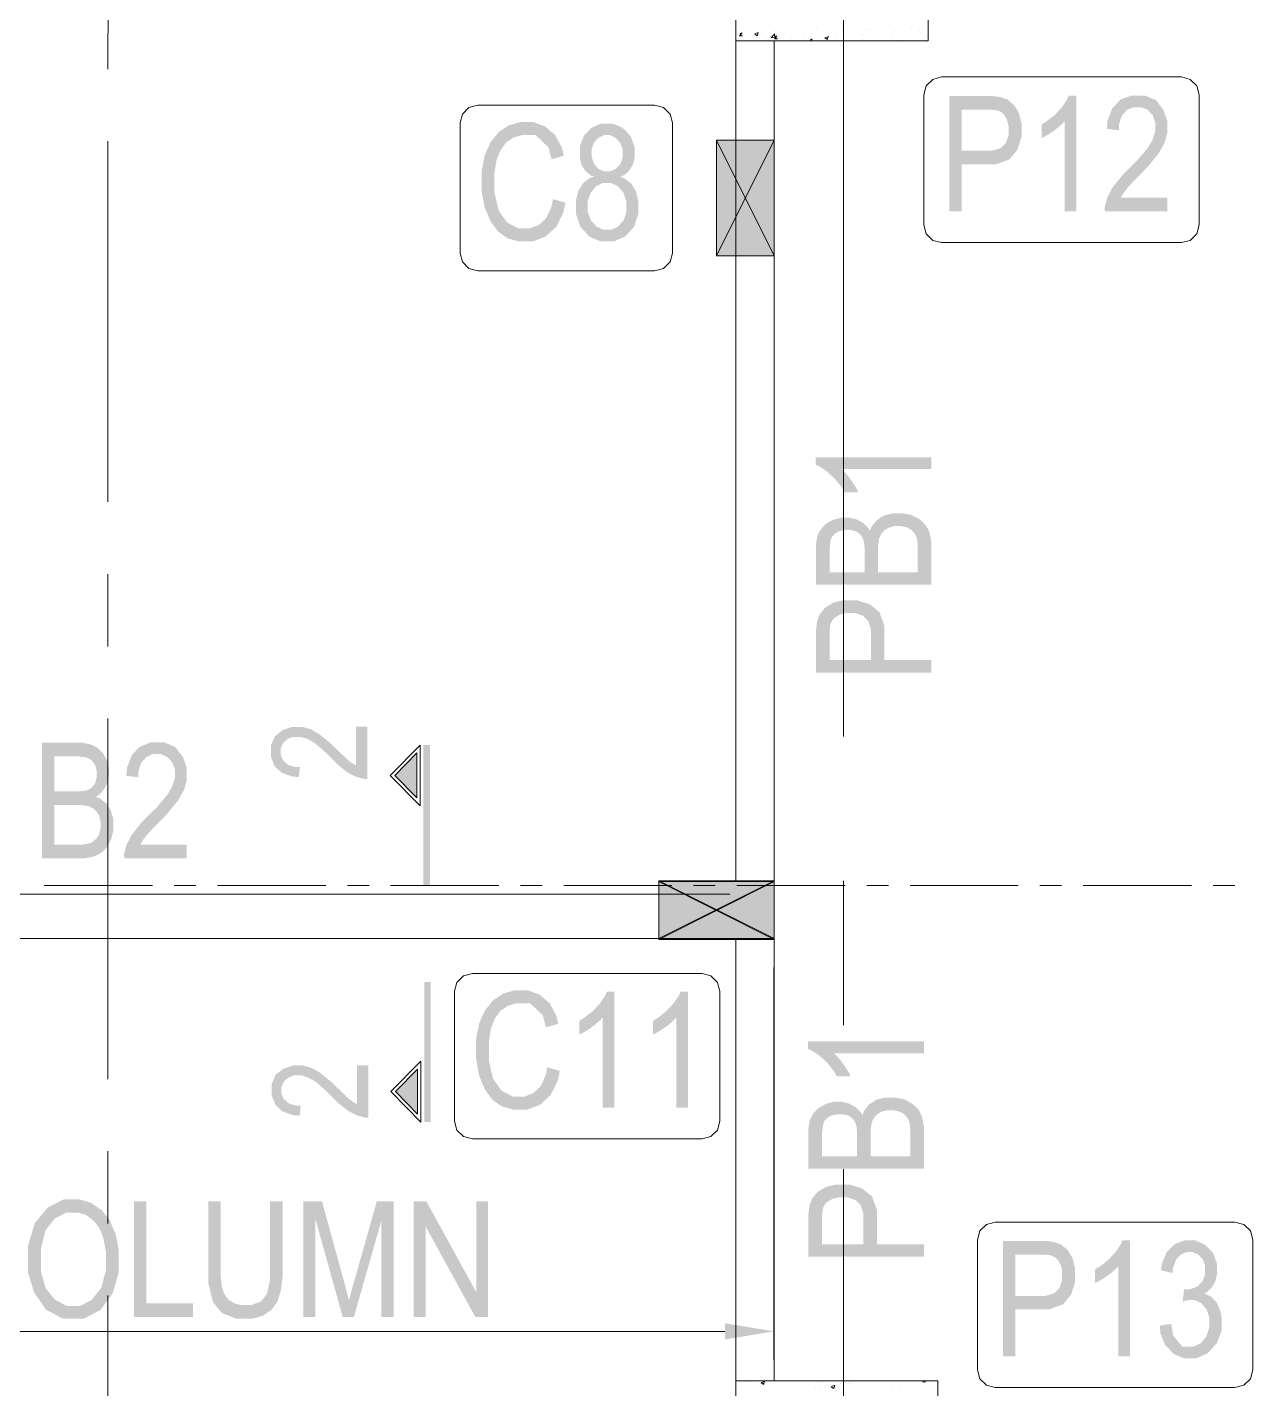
# Model space of a CAD drawing. Header units: millimetres. Extents: x 51.5 to 74.8, y 0.8 to 17.2.
# Drawn here: x 54.364 to 55.197, y 7.222 to 8.148 of the extents above; entities that cross this region are included whole.
import ezdxf

# ---------------------------------------------------------------- set-up
doc = ezdxf.new("R2010")
doc.units = ezdxf.units.MM
doc.layers.add('PDF_Geomertry', color=7, linetype='Continuous')
doc.layers.add('PDF_Solid Fills', color=7, linetype='Continuous')

msp = doc.modelspace()

# ---------------------------------------------------------------- hatches: boundary and pattern name
at = {"layer": 'PDF_Solid Fills', "transparency": 33554559}
for points in [[(55.07704, 8.023), (55.06913, 8.023), (55.06913, 8.08439), (55.06774, 8.08272), (55.06413, 8.07953), (55.0619, 8.07786), (55.05954, 8.0762), (55.05524, 8.0737), (55.05343, 8.07286), (55.05343, 8.08217), (55.05663, 8.08411), (55.06246, 8.08856), (55.06496, 8.09134), (55.06746, 8.09397), (55.07093, 8.09925), (55.0719, 8.10175), (55.07704, 8.10175)], [(55.13899, 8.03231), (55.13899, 8.023), (55.09649, 8.023), (55.09635, 8.02578), (55.09801, 8.03217), (55.09982, 8.03564), (55.10163, 8.03911), (55.10815, 8.04731), (55.11288, 8.05203), (55.11843, 8.05758), (55.12565, 8.06606), (55.12746, 8.06911), (55.12913, 8.07217), (55.13079, 8.07772), (55.13079, 8.08036), (55.13079, 8.08328), (55.12913, 8.08828), (55.12732, 8.09009), (55.12565, 8.09203), (55.12121, 8.09384), (55.11871, 8.09384), (55.11593, 8.09384), (55.11135, 8.09189), (55.10968, 8.08981), (55.10788, 8.08772), (55.10607, 8.08189), (55.10607, 8.07814), (55.09788, 8.07911), (55.09829, 8.08481), (55.10163, 8.09328), (55.1044, 8.09606), (55.10704, 8.09897), (55.1144, 8.10175), (55.11899, 8.10175), (55.12385, 8.10175), (55.13135, 8.09856), (55.13385, 8.09522), (55.13635, 8.09189), (55.13899, 8.08439), (55.13899, 8.08009), (55.13899, 8.07634), (55.1369, 8.06911), (55.13496, 8.06578), (55.13301, 8.06231), (55.12551, 8.05314), (55.11996, 8.04745), (55.11635, 8.04383), (55.11176, 8.03884), (55.11079, 8.03759), (55.10982, 8.0362), (55.10801, 8.03356), (55.10746, 8.03231)], [(54.72121, 8.03134), (54.72982, 8.02884), (54.72829, 8.02217), (54.72343, 8.01231), (54.71982, 8.00911), (54.71621, 8.00578), (54.7076, 8.00259), (54.7026, 8.00259), (54.69801, 8.00259), (54.69038, 8.00467), (54.68718, 8.00689), (54.68413, 8.00911), (54.67885, 8.01606), (54.6769, 8.02092), (54.67482, 8.02578), (54.67274, 8.03703), (54.67274, 8.0437), (54.67274, 8.05008), (54.67482, 8.06106), (54.6769, 8.06564), (54.67885, 8.07008), (54.6844, 8.07689), (54.68774, 8.07911), (54.69121, 8.08147), (54.69899, 8.0837), (54.70329, 8.0837), (54.70788, 8.0837), (54.71593, 8.08078), (54.71926, 8.07786), (54.7226, 8.07509), (54.72732, 8.06647), (54.72871, 8.06092), (54.72038, 8.05842), (54.71815, 8.06661), (54.70954, 8.07481), (54.70301, 8.07481), (54.69982, 8.07481), (54.69426, 8.07314), (54.6919, 8.07147), (54.68954, 8.06995), (54.68579, 8.06481), (54.68426, 8.06134), (54.68288, 8.05772), (54.68149, 8.04897), (54.68149, 8.0437), (54.68149, 8.03564), (54.6844, 8.02356), (54.68718, 8.01953), (54.6901, 8.0155), (54.6976, 8.01147), (54.70232, 8.01147), (54.70579, 8.01147), (54.7119, 8.01384), (54.7144, 8.01634), (54.7169, 8.01883), (54.72038, 8.02634)], [(54.97857, 7.85578), (54.97857, 7.84786), (54.91718, 7.84786), (54.91885, 7.84647), (54.92204, 7.84286), (54.92371, 7.8405), (54.92538, 7.83828), (54.92788, 7.83397), (54.92885, 7.83203), (54.9194, 7.83203), (54.9176, 7.83536), (54.91301, 7.84106), (54.91024, 7.84356), (54.9076, 7.84606), (54.90232, 7.84967), (54.89982, 7.85064), (54.89982, 7.85578)], [(54.58746, 7.67259), (54.5951, 7.67259), (54.5951, 7.63703), (54.59288, 7.63703), (54.5876, 7.63842), (54.58468, 7.63981), (54.58176, 7.64134), (54.57496, 7.64675), (54.57093, 7.65078), (54.56635, 7.65536), (54.55926, 7.66147), (54.55676, 7.66286), (54.55426, 7.66425), (54.54954, 7.66564), (54.54746, 7.66564), (54.54496, 7.66564), (54.54079, 7.66425), (54.53926, 7.66272), (54.53774, 7.66134), (54.53607, 7.65772), (54.53607, 7.65564), (54.53607, 7.65328), (54.53788, 7.64953), (54.53954, 7.648), (54.54121, 7.64661), (54.54607, 7.64509), (54.54926, 7.64509), (54.54843, 7.63828), (54.54371, 7.6387), (54.53663, 7.64134), (54.53426, 7.64356), (54.5319, 7.64592), (54.52954, 7.65203), (54.52954, 7.65578), (54.52954, 7.65995), (54.53232, 7.66606), (54.53496, 7.66828), (54.53774, 7.67036), (54.54413, 7.67245), (54.5476, 7.67245), (54.55065, 7.67245), (54.55676, 7.67078), (54.55954, 7.66911), (54.56246, 7.66745), (54.5701, 7.6612), (54.57482, 7.65661), (54.57788, 7.6537), (54.5819, 7.64981), (54.58301, 7.64897), (54.58413, 7.64814), (54.58635, 7.64675), (54.58746, 7.6462)], [(54.47232, 7.59231), (54.47232, 7.583), (54.42982, 7.583), (54.42968, 7.58592), (54.43135, 7.59217), (54.43315, 7.59564), (54.43496, 7.59911), (54.44149, 7.60731), (54.44621, 7.61217), (54.45176, 7.61758), (54.45899, 7.6262), (54.46079, 7.62911), (54.46246, 7.63217), (54.46426, 7.63772), (54.46426, 7.64036), (54.46426, 7.64342), (54.46246, 7.64828), (54.46065, 7.65022), (54.45899, 7.65203), (54.45454, 7.65397), (54.45204, 7.65397), (54.44926, 7.65397), (54.44482, 7.65189), (54.44301, 7.64981), (54.44121, 7.64786), (54.4394, 7.64189), (54.4394, 7.63814), (54.43121, 7.63911), (54.43176, 7.64481), (54.43496, 7.65328), (54.43774, 7.6562), (54.44051, 7.65897), (54.44774, 7.66189), (54.45232, 7.66189), (54.45718, 7.66189), (54.46468, 7.65856), (54.46718, 7.65522), (54.46982, 7.65189), (54.47232, 7.64439), (54.47232, 7.64008), (54.47232, 7.63634), (54.47038, 7.62925), (54.46829, 7.62578), (54.46635, 7.62231), (54.45885, 7.61314), (54.45329, 7.60745), (54.44968, 7.60383), (54.4451, 7.59884), (54.44413, 7.59759), (54.44315, 7.59634), (54.44149, 7.5937), (54.44079, 7.59231)], [(54.71732, 7.44092), (54.72593, 7.43842), (54.72454, 7.43175), (54.71954, 7.42189), (54.71607, 7.4187), (54.71246, 7.41536), (54.70385, 7.41217), (54.69871, 7.41217), (54.69426, 7.41217), (54.68663, 7.41425), (54.68343, 7.41647), (54.68024, 7.4187), (54.6751, 7.42564), (54.67301, 7.4305), (54.67107, 7.43536), (54.66899, 7.44675), (54.66899, 7.45328), (54.66899, 7.45967), (54.67107, 7.47064), (54.67301, 7.47522), (54.6751, 7.47967), (54.68051, 7.48647), (54.68399, 7.4887), (54.68746, 7.49106), (54.69524, 7.49328), (54.6994, 7.49328), (54.70413, 7.49328), (54.71218, 7.49036), (54.71551, 7.48745), (54.71885, 7.48467), (54.72357, 7.47606), (54.72482, 7.4705), (54.71649, 7.46814), (54.7144, 7.4762), (54.70579, 7.48439), (54.69926, 7.48439), (54.69607, 7.48439), (54.69051, 7.48272), (54.68815, 7.48106), (54.68565, 7.47953), (54.6819, 7.47439), (54.68051, 7.47092), (54.67913, 7.46745), (54.67774, 7.45856), (54.67774, 7.45328), (54.67774, 7.44522), (54.68051, 7.43314), (54.68343, 7.42911), (54.68621, 7.42508), (54.69385, 7.42106), (54.69857, 7.42106), (54.70204, 7.42106), (54.70801, 7.42342), (54.71065, 7.42592), (54.71315, 7.42842), (54.71649, 7.43592)], [(54.76301, 7.41342), (54.75496, 7.41342), (54.75496, 7.47481), (54.75371, 7.47328), (54.74996, 7.46995), (54.74774, 7.46828), (54.74538, 7.46661), (54.74121, 7.46411), (54.73926, 7.46328), (54.73926, 7.47259), (54.74246, 7.47453), (54.74829, 7.47911), (54.75079, 7.48175), (54.75329, 7.48439), (54.75676, 7.48967), (54.75788, 7.49231), (54.76301, 7.49231)], [(54.81301, 7.41342), (54.8051, 7.41342), (54.8051, 7.47481), (54.80371, 7.47328), (54.8001, 7.46995), (54.79774, 7.46828), (54.79538, 7.46661), (54.79121, 7.46411), (54.78926, 7.46328), (54.78926, 7.47259), (54.7926, 7.47453), (54.79829, 7.47911), (54.80079, 7.48175), (54.80329, 7.48439), (54.8069, 7.48967), (54.80788, 7.49231), (54.81301, 7.49231)], [(54.97343, 7.45856), (54.97343, 7.4505), (54.91204, 7.4505), (54.91371, 7.44925), (54.9169, 7.4455), (54.91857, 7.44328), (54.92024, 7.44092), (54.92274, 7.43675), (54.92371, 7.43481), (54.91426, 7.43481), (54.91246, 7.438), (54.90788, 7.44383), (54.90524, 7.44634), (54.90246, 7.44884), (54.89718, 7.45231), (54.89468, 7.45342), (54.89468, 7.45856)], [(54.58801, 7.44231), (54.59565, 7.44231), (54.59565, 7.40675), (54.59329, 7.40675), (54.58815, 7.40814), (54.58524, 7.40967), (54.58232, 7.41106), (54.57551, 7.41647), (54.57149, 7.4205), (54.5669, 7.42508), (54.55982, 7.4312), (54.55732, 7.43259), (54.55482, 7.43397), (54.5501, 7.4355), (54.54788, 7.4355), (54.54538, 7.4355), (54.54135, 7.43397), (54.53982, 7.43259), (54.53815, 7.43106), (54.53663, 7.42745), (54.53663, 7.42536), (54.53663, 7.423), (54.53829, 7.41925), (54.5401, 7.41772), (54.54176, 7.41633), (54.54663, 7.41481), (54.54982, 7.41481), (54.54899, 7.408), (54.54426, 7.40842), (54.53718, 7.41106), (54.53482, 7.41342), (54.53246, 7.41564), (54.5301, 7.42175), (54.5301, 7.4255), (54.5301, 7.42967), (54.53274, 7.43592), (54.53551, 7.438), (54.53829, 7.44009), (54.54454, 7.44217), (54.54815, 7.44217), (54.55121, 7.44217), (54.55718, 7.4405), (54.5601, 7.43883), (54.56301, 7.43717), (54.57065, 7.43092), (54.57538, 7.42634), (54.57843, 7.42342), (54.58246, 7.41953), (54.58357, 7.4187), (54.58468, 7.41786), (54.5869, 7.41647), (54.58801, 7.41592)], [(54.43635, 7.2712), (54.43635, 7.34967), (54.44482, 7.34967), (54.44482, 7.2805), (54.47663, 7.2805), (54.47663, 7.2712)], [(54.52899, 7.34967), (54.53746, 7.34967), (54.53746, 7.30439), (54.53746, 7.2987), (54.53635, 7.28925), (54.53524, 7.28564), (54.53413, 7.28203), (54.5301, 7.2762), (54.52718, 7.27411), (54.52426, 7.27203), (54.51676, 7.26995), (54.51232, 7.26995), (54.50593, 7.26995), (54.49635, 7.2737), (54.49315, 7.27745), (54.4901, 7.28134), (54.4869, 7.29467), (54.4869, 7.30439), (54.4869, 7.34967), (54.49538, 7.34967), (54.49538, 7.30439), (54.49538, 7.29911), (54.49621, 7.29133), (54.49704, 7.28897), (54.49788, 7.28661), (54.50051, 7.283), (54.50246, 7.28175), (54.5044, 7.2805), (54.50899, 7.27925), (54.51163, 7.27925), (54.51621, 7.27925), (54.52288, 7.28175), (54.52482, 7.28439), (54.5269, 7.28689), (54.52899, 7.29689), (54.52899, 7.30439)], [(54.55149, 7.2712), (54.55149, 7.34967), (54.56426, 7.34967), (54.57954, 7.29411), (54.5826, 7.28245), (54.58315, 7.28467), (54.58482, 7.29092), (54.58607, 7.29509), (54.60149, 7.34967), (54.61288, 7.34967), (54.61288, 7.2712), (54.60468, 7.2712), (54.60468, 7.33689), (54.58593, 7.2712), (54.57829, 7.2712), (54.55968, 7.33814), (54.55968, 7.2712)], [(54.62649, 7.2712), (54.62649, 7.34967), (54.63524, 7.34967), (54.66913, 7.288), (54.66913, 7.34967), (54.67718, 7.34967), (54.67718, 7.2712), (54.66843, 7.2712), (54.63468, 7.33272), (54.63468, 7.2712)], [(55.11357, 7.24439), (55.10565, 7.24439), (55.10565, 7.30578), (55.10426, 7.30411), (55.10051, 7.30092), (55.09829, 7.29925), (55.09593, 7.29759), (55.09176, 7.29509), (55.08982, 7.29425), (55.08982, 7.30356), (55.09301, 7.30536), (55.09885, 7.30995), (55.10135, 7.31272), (55.10385, 7.31536), (55.10732, 7.32064), (55.10843, 7.32314), (55.11357, 7.32314)], [(55.13385, 7.26522), (55.14163, 7.26647), (55.14288, 7.2587), (55.14913, 7.25092), (55.15413, 7.25092), (55.1569, 7.25092), (55.16163, 7.25328), (55.16357, 7.2555), (55.16551, 7.25786), (55.16746, 7.26384), (55.16746, 7.26745), (55.16746, 7.27092), (55.16565, 7.27634), (55.16385, 7.27842), (55.16204, 7.2805), (55.1576, 7.28258), (55.15496, 7.28258), (55.15385, 7.28258), (55.15107, 7.28217), (55.1494, 7.28161), (55.15038, 7.29009), (55.15149, 7.28995), (55.1544, 7.28995), (55.15926, 7.29175), (55.16107, 7.29356), (55.16288, 7.29536), (55.16468, 7.30008), (55.16468, 7.303), (55.16468, 7.30578), (55.16315, 7.31022), (55.16163, 7.31189), (55.1601, 7.31356), (55.15635, 7.31522), (55.15413, 7.31522), (55.1519, 7.31522), (55.14801, 7.31356), (55.14649, 7.31175), (55.14482, 7.30995), (55.14288, 7.30467), (55.14246, 7.30106), (55.13454, 7.30286), (55.13538, 7.30786), (55.13871, 7.3155), (55.14135, 7.318), (55.14399, 7.32064), (55.15038, 7.32314), (55.15399, 7.32314), (55.15801, 7.32314), (55.16454, 7.32036), (55.16732, 7.31745), (55.1701, 7.31453), (55.17274, 7.30731), (55.17274, 7.30286), (55.17274, 7.30022), (55.17163, 7.2955), (55.17051, 7.29342), (55.16926, 7.29133), (55.16607, 7.28814), (55.16399, 7.28689), (55.16593, 7.28634), (55.16913, 7.28467), (55.17038, 7.28342), (55.17163, 7.28217), (55.17357, 7.27884), (55.1744, 7.27675), (55.1751, 7.27481), (55.17593, 7.27009), (55.17593, 7.26759), (55.17593, 7.26217), (55.17274, 7.25342), (55.16954, 7.24995), (55.16635, 7.24647), (55.15871, 7.243), (55.15426, 7.243), (55.15024, 7.243), (55.14315, 7.24606), (55.14038, 7.24911), (55.13746, 7.25203), (55.13426, 7.26008)]]:
    msp.add_hatch(color=256, dxfattribs=at).paths.add_polyline_path(points)
h = msp.add_hatch(color=256, dxfattribs=at)
h.paths.add_polyline_path([(54.99065, 8.023), (54.99065, 8.10147), (55.01496, 8.10147), (55.01926, 8.10147), (55.02551, 8.10078), (55.0276, 8.09995), (55.03038, 8.09897), (55.03482, 8.09522), (55.03649, 8.09245), (55.03815, 8.08967), (55.03982, 8.08286), (55.03982, 8.07897), (55.03982, 8.07356), (55.03704, 8.06495), (55.0344, 8.06161), (55.03163, 8.05828), (55.02232, 8.05495), (55.01565, 8.05495), (54.99913, 8.05495), (54.99913, 8.023)])
h.paths.add_polyline_path([(54.99913, 8.06425), (55.01593, 8.06425), (55.01982, 8.06425), (55.02565, 8.06592), (55.02746, 8.06772), (55.02926, 8.06953), (55.03107, 8.07495), (55.03107, 8.07842), (55.03107, 8.08078), (55.0301, 8.08481), (55.02926, 8.08647), (55.02843, 8.08814), (55.02621, 8.09036), (55.02496, 8.09106), (55.02357, 8.09161), (55.01899, 8.09217), (55.01565, 8.09217), (54.99913, 8.09217)])
h = msp.add_hatch(color=256, dxfattribs=at)
h.paths.add_polyline_path([(54.74913, 8.04647), (54.74676, 8.04759), (54.74315, 8.05064), (54.7419, 8.05259), (54.74065, 8.05467), (54.73954, 8.05953), (54.73954, 8.06259), (54.73954, 8.06703), (54.74218, 8.07425), (54.74482, 8.07703), (54.74746, 8.07981), (54.75399, 8.08272), (54.75801, 8.08272), (54.76204, 8.08272), (54.76871, 8.07981), (54.77135, 8.07703), (54.77413, 8.07411), (54.77676, 8.06675), (54.77676, 8.06217), (54.77676, 8.05939), (54.77551, 8.05453), (54.7744, 8.05259), (54.77315, 8.05064), (54.76968, 8.04759), (54.76718, 8.04647), (54.7701, 8.04536), (54.77468, 8.04161), (54.77621, 8.03911), (54.77774, 8.03647), (54.77926, 8.03008), (54.77926, 8.02634), (54.77926, 8.02106), (54.77635, 8.01245), (54.77329, 8.00911), (54.77024, 8.00578), (54.76274, 8.00259), (54.75815, 8.00259), (54.75357, 8.00259), (54.74607, 8.00578), (54.74301, 8.00911), (54.73996, 8.01245), (54.7369, 8.0212), (54.7369, 8.02661), (54.7369, 8.0305), (54.73857, 8.03703), (54.7401, 8.03953), (54.74176, 8.04217), (54.74621, 8.04564)])
h.paths.add_polyline_path([(54.74496, 8.02661), (54.74496, 8.02286), (54.7469, 8.01717), (54.74885, 8.01495), (54.75079, 8.01272), (54.75551, 8.0105), (54.75815, 8.0105), (54.76093, 8.0105), (54.76551, 8.01259), (54.76746, 8.01481), (54.7694, 8.01689), (54.77121, 8.02259), (54.77121, 8.0262), (54.77121, 8.02981), (54.76926, 8.03564), (54.76732, 8.03786), (54.76538, 8.04009), (54.76065, 8.04231), (54.75801, 8.04231), (54.75524, 8.04231), (54.75065, 8.04009), (54.74871, 8.03786), (54.7469, 8.03564), (54.74496, 8.03008)])
h.paths.add_polyline_path([(54.7476, 8.06286), (54.7476, 8.05995), (54.74913, 8.05536), (54.75065, 8.0537), (54.75218, 8.05189), (54.75593, 8.05022), (54.75815, 8.05022), (54.76038, 8.05022), (54.76399, 8.05189), (54.76551, 8.05356), (54.76718, 8.05522), (54.76871, 8.05967), (54.76871, 8.06231), (54.76871, 8.06509), (54.76704, 8.06953), (54.76551, 8.0712), (54.76399, 8.073), (54.76024, 8.07481), (54.75801, 8.07481), (54.75593, 8.07481), (54.75218, 8.073), (54.75065, 8.07134), (54.74913, 8.06967), (54.7476, 8.06536)])
h = msp.add_hatch(color=256, dxfattribs=at)
h.paths.add_polyline_path([(54.97857, 7.76911), (54.9001, 7.76911), (54.9001, 7.79328), (54.9001, 7.79703), (54.90121, 7.80286), (54.90232, 7.80495), (54.90357, 7.80703), (54.90704, 7.81064), (54.9094, 7.81203), (54.9119, 7.81328), (54.91718, 7.81467), (54.9201, 7.81467), (54.92288, 7.81467), (54.92774, 7.81356), (54.92982, 7.81231), (54.93204, 7.8112), (54.93551, 7.80786), (54.93676, 7.80578), (54.93788, 7.80856), (54.94135, 7.81286), (54.94371, 7.81453), (54.94621, 7.81606), (54.95232, 7.81772), (54.95579, 7.81772), (54.9594, 7.81772), (54.96565, 7.8162), (54.96829, 7.81481), (54.97107, 7.81328), (54.97496, 7.80939), (54.97621, 7.80703), (54.97732, 7.80453), (54.97857, 7.79786), (54.97857, 7.7937)])
h.paths.add_polyline_path([(54.96926, 7.77758), (54.96926, 7.7937), (54.96926, 7.79633), (54.96885, 7.80022), (54.96829, 7.80147), (54.9676, 7.80328), (54.96538, 7.80606), (54.96385, 7.80703), (54.96218, 7.808), (54.95815, 7.80897), (54.95579, 7.80897), (54.95357, 7.80897), (54.94982, 7.808), (54.94829, 7.80717), (54.94676, 7.8062), (54.94454, 7.80384), (54.94385, 7.80231), (54.94301, 7.80064), (54.94232, 7.79592), (54.94232, 7.79259), (54.94232, 7.77758)])
h.paths.add_polyline_path([(54.93315, 7.77758), (54.93315, 7.79161), (54.93315, 7.79439), (54.93274, 7.79828), (54.93232, 7.79939), (54.93176, 7.80106), (54.92996, 7.80356), (54.92857, 7.80453), (54.92718, 7.80536), (54.92371, 7.80634), (54.92135, 7.80634), (54.91926, 7.80634), (54.91579, 7.8055), (54.91426, 7.80467), (54.91288, 7.80384), (54.91093, 7.80161), (54.91038, 7.80036), (54.90996, 7.79897), (54.9094, 7.79411), (54.9094, 7.7905), (54.9094, 7.77758)])
h = msp.add_hatch(color=256, dxfattribs=at)
h.paths.add_polyline_path([(54.97857, 7.70939), (54.9001, 7.70939), (54.9001, 7.7337), (54.9001, 7.738), (54.90079, 7.74425), (54.90163, 7.74633), (54.9026, 7.74911), (54.90635, 7.75356), (54.90913, 7.75522), (54.9119, 7.75689), (54.91871, 7.75856), (54.92274, 7.75856), (54.92801, 7.75856), (54.93663, 7.75578), (54.93996, 7.75314), (54.94329, 7.75036), (54.94663, 7.74106), (54.94663, 7.73439), (54.94663, 7.71786), (54.97857, 7.71786)])
h.paths.add_polyline_path([(54.93746, 7.71786), (54.93746, 7.73467), (54.93746, 7.73856), (54.93565, 7.74439), (54.93385, 7.7462), (54.93204, 7.748), (54.92676, 7.74981), (54.92315, 7.74981), (54.92079, 7.74981), (54.91676, 7.74897), (54.9151, 7.748), (54.91343, 7.74717), (54.91121, 7.74495), (54.91065, 7.7437), (54.90996, 7.74245), (54.9094, 7.73772), (54.9094, 7.73439), (54.9094, 7.71786)])
h = msp.add_hatch(color=256, dxfattribs=at)
h.paths.add_polyline_path([(54.37385, 7.583), (54.37385, 7.66161), (54.39801, 7.66161), (54.40163, 7.66161), (54.40746, 7.66036), (54.40968, 7.65925), (54.41176, 7.65814), (54.41538, 7.65453), (54.41663, 7.65217), (54.41801, 7.64981), (54.4194, 7.64439), (54.4194, 7.64147), (54.4194, 7.63884), (54.41829, 7.63397), (54.41704, 7.63175), (54.41593, 7.62967), (54.4126, 7.6262), (54.41038, 7.62481), (54.41315, 7.62384), (54.4176, 7.62036), (54.41913, 7.61786), (54.42079, 7.6155), (54.42246, 7.60939), (54.42246, 7.60578), (54.42246, 7.60231), (54.42093, 7.59606), (54.41954, 7.59328), (54.41801, 7.59064), (54.41413, 7.58675), (54.41176, 7.5855), (54.40926, 7.58425), (54.4026, 7.583), (54.39829, 7.583)])
h.paths.add_polyline_path([(54.38232, 7.59231), (54.39843, 7.59231), (54.40107, 7.59231), (54.40496, 7.59286), (54.40621, 7.59328), (54.40801, 7.59397), (54.41079, 7.59634), (54.41176, 7.59786), (54.41274, 7.59939), (54.41371, 7.60342), (54.41371, 7.60592), (54.41371, 7.60814), (54.41274, 7.61189), (54.4119, 7.61342), (54.41093, 7.61495), (54.40843, 7.61717), (54.4069, 7.61786), (54.40538, 7.61856), (54.40051, 7.61925), (54.39732, 7.61925), (54.38232, 7.61925)])
h.paths.add_polyline_path([(54.38232, 7.62856), (54.39635, 7.62856), (54.39899, 7.62856), (54.40288, 7.62897), (54.40413, 7.62925), (54.40579, 7.62981), (54.40829, 7.63175), (54.40926, 7.63314), (54.4101, 7.63439), (54.41107, 7.638), (54.41107, 7.64022), (54.41107, 7.64245), (54.41024, 7.64592), (54.4094, 7.64731), (54.40857, 7.6487), (54.40635, 7.65064), (54.40496, 7.6512), (54.40371, 7.65175), (54.39885, 7.65231), (54.39524, 7.65231), (54.38232, 7.65231)])
h = msp.add_hatch(color=256, dxfattribs=at)
h.paths.add_polyline_path([(54.97343, 7.37189), (54.89496, 7.37189), (54.89496, 7.39606), (54.89496, 7.39967), (54.89607, 7.4055), (54.89718, 7.40758), (54.89843, 7.40981), (54.9019, 7.41328), (54.9044, 7.41467), (54.90676, 7.41606), (54.91204, 7.41745), (54.91496, 7.41745), (54.91774, 7.41745), (54.9226, 7.4162), (54.92468, 7.41509), (54.9269, 7.41384), (54.93038, 7.4105), (54.93176, 7.40842), (54.93274, 7.4112), (54.93621, 7.41564), (54.93857, 7.41717), (54.94107, 7.41884), (54.94718, 7.42036), (54.95065, 7.42036), (54.95426, 7.42036), (54.96051, 7.41897), (54.96315, 7.41745), (54.96593, 7.41606), (54.96982, 7.41217), (54.97107, 7.40967), (54.97218, 7.40731), (54.97343, 7.40064), (54.97343, 7.39634)])
h.paths.add_polyline_path([(54.96413, 7.38036), (54.96413, 7.39634), (54.96413, 7.39897), (54.96371, 7.403), (54.96329, 7.40425), (54.9626, 7.40606), (54.96024, 7.40884), (54.95871, 7.40981), (54.95704, 7.41078), (54.95301, 7.41161), (54.95065, 7.41161), (54.94843, 7.41161), (54.94468, 7.41078), (54.94315, 7.40981), (54.94163, 7.40897), (54.9394, 7.40647), (54.93871, 7.40495), (54.93801, 7.40342), (54.93718, 7.39856), (54.93718, 7.39522), (54.93718, 7.38036)])
h.paths.add_polyline_path([(54.92801, 7.38036), (54.92801, 7.39425), (54.92801, 7.39703), (54.9276, 7.40092), (54.92718, 7.40203), (54.92663, 7.4037), (54.92482, 7.40634), (54.92343, 7.40717), (54.92218, 7.40814), (54.91857, 7.40897), (54.91621, 7.40897), (54.91413, 7.40897), (54.91065, 7.40814), (54.90913, 7.40731), (54.90774, 7.40647), (54.90579, 7.40439), (54.90538, 7.403), (54.90482, 7.40161), (54.90426, 7.39675), (54.90426, 7.39328), (54.90426, 7.38036)])
h = msp.add_hatch(color=256, dxfattribs=at)
h.paths.add_polyline_path([(54.97343, 7.31217), (54.89496, 7.31217), (54.89496, 7.33634), (54.89496, 7.34064), (54.89565, 7.34703), (54.89649, 7.34897), (54.89746, 7.35175), (54.90121, 7.3562), (54.90399, 7.35786), (54.90676, 7.35953), (54.91357, 7.3612), (54.9176, 7.3612), (54.92288, 7.3612), (54.93149, 7.35856), (54.93482, 7.35578), (54.93815, 7.35314), (54.94163, 7.3437), (54.94163, 7.33717), (54.94163, 7.32064), (54.97343, 7.32064)])
h.paths.add_polyline_path([(54.93232, 7.32064), (54.93232, 7.33731), (54.93232, 7.3412), (54.93051, 7.34703), (54.92871, 7.34884), (54.9269, 7.35064), (54.92163, 7.35245), (54.91801, 7.35245), (54.91565, 7.35245), (54.91163, 7.35161), (54.90996, 7.35064), (54.90829, 7.34981), (54.90607, 7.34759), (54.90551, 7.34634), (54.90482, 7.34508), (54.90426, 7.3405), (54.90426, 7.33717), (54.90426, 7.32064)])
h = msp.add_hatch(color=256, dxfattribs=at)
h.paths.add_polyline_path([(54.3644, 7.30939), (54.3644, 7.31939), (54.36885, 7.33481), (54.37329, 7.34022), (54.37774, 7.34564), (54.38871, 7.35106), (54.39538, 7.35106), (54.39954, 7.35106), (54.40732, 7.3487), (54.41079, 7.3462), (54.4144, 7.34384), (54.41996, 7.33689), (54.4219, 7.33217), (54.42399, 7.32758), (54.42607, 7.31675), (54.42607, 7.31036), (54.42607, 7.30161), (54.42204, 7.28745), (54.41815, 7.28203), (54.41371, 7.27592), (54.40232, 7.26995), (54.39524, 7.26995), (54.38815, 7.26995), (54.37663, 7.27606), (54.37232, 7.28231), (54.36843, 7.28786), (54.3644, 7.30147)])
h.paths.add_polyline_path([(54.37315, 7.30925), (54.37315, 7.30203), (54.37635, 7.29078), (54.37954, 7.28675), (54.38288, 7.28272), (54.39065, 7.2787), (54.39524, 7.2787), (54.39996, 7.2787), (54.40774, 7.28286), (54.41093, 7.28689), (54.41413, 7.29092), (54.41732, 7.30272), (54.41732, 7.31064), (54.41732, 7.31564), (54.41565, 7.32467), (54.41413, 7.3287), (54.41274, 7.33175), (54.40899, 7.33661), (54.40649, 7.33856), (54.40399, 7.34036), (54.39843, 7.34217), (54.39538, 7.34217), (54.39051, 7.34217), (54.3826, 7.33814), (54.3794, 7.33411), (54.37635, 7.33009), (54.37315, 7.31772)])
h = msp.add_hatch(color=256, dxfattribs=at)
h.paths.add_polyline_path([(55.02718, 7.24439), (55.02718, 7.32286), (55.05135, 7.32286), (55.05565, 7.32286), (55.06204, 7.32217), (55.06399, 7.32134), (55.06676, 7.32036), (55.07121, 7.31661), (55.07288, 7.31383), (55.07454, 7.31106), (55.07621, 7.30425), (55.07621, 7.30022), (55.07621, 7.29495), (55.07357, 7.28634), (55.07079, 7.283), (55.06815, 7.27967), (55.05871, 7.27634), (55.05204, 7.27634), (55.03565, 7.27634), (55.03565, 7.24439)])
h.paths.add_polyline_path([(55.03565, 7.2855), (55.05232, 7.2855), (55.05621, 7.2855), (55.06204, 7.28731), (55.06385, 7.28911), (55.06565, 7.29092), (55.06746, 7.2962), (55.06746, 7.29981), (55.06746, 7.30217), (55.06663, 7.3062), (55.06565, 7.30786), (55.06482, 7.30953), (55.0626, 7.31175), (55.06135, 7.31231), (55.0601, 7.313), (55.05551, 7.31356), (55.05218, 7.31356), (55.03565, 7.31356)])

# ---------------------------------------------------------------- linework, layer by layer
at = {"layer": 'PDF_Geomertry', "lineweight": 0}
for points in [[(53.02065, 9.12439), (53.27579, 9.12439), (53.27579, 7.52856), (54.87163, 7.52856), (54.87163, 7.22772)], [(54.41871, 8.11967), (54.41885, 8.1687)], [(54.91871, 7.66592), (54.91871, 8.15647)], [(54.79315, 7.52856), (54.87163, 7.56772), (54.87163, 8.13897)], [(54.84551, 8.14175), (54.84551, 8.14175)], [(54.84551, 7.56772), (54.84551, 8.13897)], [(54.84579, 8.14203), (54.84579, 8.14203)], [(54.84815, 8.14259), (54.84982, 8.14439)], [(54.84815, 8.14245), (54.8501, 8.14231)], [(54.84926, 8.14217), (54.84885, 8.14425)], [(54.85065, 8.14772), (54.85065, 8.14772)], [(54.85565, 8.14606), (54.85565, 8.14606)], [(54.85843, 8.1437), (54.86079, 8.14467)], [(54.85843, 8.14356), (54.8601, 8.14245), (54.86079, 8.14439)], [(54.86301, 8.14453), (54.86301, 8.14453)], [(54.8694, 8.14134), (54.87163, 8.14106), (54.87232, 8.14092)], [(54.86954, 8.14106), (54.87163, 8.14328), (54.87218, 8.14383)], [(54.87232, 8.14064), (54.8719, 8.1437)], [(54.87204, 8.1405), (54.87357, 8.14231)], [(54.87204, 8.14036), (54.87399, 8.14022)], [(54.87301, 8.14009), (54.87274, 8.14217)], [(54.8801, 8.14689), (54.8801, 8.14689)], [(54.88371, 8.14022), (54.88371, 8.14022)], [(54.88385, 8.13897), (54.88385, 8.13897)], [(54.89204, 8.14134), (54.89204, 8.14134)], [(54.89635, 8.13897), (54.89746, 8.14022)], [(54.89676, 8.13897), (54.89649, 8.14009)], [(54.90038, 8.14786), (54.90038, 8.14786)], [(54.90468, 8.143), (54.90468, 8.143)], [(54.90621, 8.14106), (54.90857, 8.14189)], [(54.90621, 8.14092), (54.90788, 8.13981)], [(54.90774, 8.13981), (54.90843, 8.14175)], [(54.91371, 8.14036), (54.91371, 8.14036)], [(54.91801, 8.14717), (54.91801, 8.14717)], [(54.92565, 8.14564), (54.92565, 8.14564)], [(54.93079, 8.14272), (54.93079, 8.14272)], [(54.93176, 8.13953), (54.93176, 8.13953)], [(54.93399, 8.14675), (54.93399, 8.14675)], [(54.93579, 8.14647), (54.93579, 8.14647)], [(54.93996, 8.13897), (54.93996, 8.13897)], [(54.9476, 8.14481), (54.9476, 8.14481)], [(54.95121, 8.14286), (54.95121, 8.14286)], [(54.95357, 8.14564), (54.95357, 8.14564)], [(54.95565, 8.13897), (54.95635, 8.13925)], [(54.95621, 8.13897), (54.95621, 8.13911)], [(54.96482, 8.14731), (54.96482, 8.14731)], [(54.96704, 8.13925), (54.96704, 8.13925)], [(54.97051, 8.1462), (54.97051, 8.1462)], [(54.97121, 8.14495), (54.97121, 8.14495)], [(54.41871, 7.82536), (54.41871, 8.07064)], [(54.87176, 7.99286), (54.83246, 8.07134)], [(54.83246, 7.99286), (54.87176, 8.07134)], [(54.41871, 7.72717), (54.41871, 7.7762)], [(54.41871, 7.43286), (54.41871, 7.67814)], [(54.63093, 7.66009), (54.61065, 7.63939), (54.63093, 7.6187), (54.63093, 7.66009), (54.63093, 7.6187)], [(53.91676, 7.60703), (53.95593, 7.52856), (54.84163, 7.52856)], [(54.79315, 7.56772), (54.87163, 7.52856)], [(54.79329, 7.56717), (54.87176, 7.52786)], [(54.79329, 7.52786), (54.87176, 7.56717)], [(54.91871, 7.46967), (54.91871, 7.56772)], [(53.95593, 7.55856), (54.84163, 7.55856)], [(54.44899, 7.56453), (54.37538, 7.56453)], [(54.47843, 7.56453), (54.46371, 7.56453)], [(54.56676, 7.56453), (54.49315, 7.56453)], [(54.59621, 7.56453), (54.58149, 7.56453)], [(54.6844, 7.56453), (54.61093, 7.56453)], [(54.71385, 7.56453), (54.69913, 7.56453)], [(54.80218, 7.56453), (54.72857, 7.56453)], [(54.83163, 7.56453), (54.8169, 7.56453)], [(54.91996, 7.56453), (54.84635, 7.56453)], [(54.9494, 7.56453), (54.93468, 7.56453)], [(55.0376, 7.56453), (54.96413, 7.56453)], [(55.06704, 7.56453), (55.05232, 7.56453)], [(55.15538, 7.56453), (55.08176, 7.56453)], [(55.18482, 7.56453), (55.1701, 7.56453)], [(54.84551, 7.22772), (54.84551, 7.52856)], [(54.87149, 7.52828), (54.87149, 7.52828)], [(54.87149, 7.5087), (54.87149, 7.24175)], [(54.63149, 7.4037), (54.61107, 7.42439), (54.63149, 7.44509), (54.63149, 7.4037), (54.63149, 7.44509)], [(54.41857, 7.33481), (54.41857, 7.38384)], [(54.91871, 6.88106), (54.91871, 7.37161)], [(54.41857, 7.10078), (54.41857, 7.28578)], [(53.30885, 7.26134), (54.83815, 7.26134)], [(54.87149, 7.26134), (54.87149, 7.26134)], [(54.84551, 7.22495), (54.84551, 7.22495)], [(54.84899, 7.22759), (54.84899, 7.22759)], [(54.84913, 7.22772), (54.84913, 7.22772)], [(54.85579, 7.22731), (54.85579, 7.22731)], [(54.86288, 7.22647), (54.86524, 7.22731)], [(54.86288, 7.22634), (54.86454, 7.22522)], [(54.86315, 7.22772), (54.86315, 7.22772)], [(54.8644, 7.22522), (54.8651, 7.22717)], [(54.88649, 7.22772), (54.88649, 7.22772)], [(54.8869, 7.22745), (54.8869, 7.22745)], [(54.89968, 7.22342), (54.89968, 7.22342)], [(54.90301, 7.22772), (54.90301, 7.22772)], [(54.90301, 7.22342), (54.90301, 7.22342)], [(54.90468, 7.22661), (54.90468, 7.22661)], [(54.90524, 7.22772), (54.90524, 7.22772)], [(54.91051, 7.22356), (54.91218, 7.22245), (54.91288, 7.22453)], [(54.91065, 7.22384), (54.91301, 7.22467)], [(54.91135, 7.22453), (54.91135, 7.22453)], [(54.9169, 7.22592), (54.9169, 7.22592)], [(54.91954, 7.22772), (54.91954, 7.22772)], [(54.92232, 7.22592), (54.92232, 7.22592)], [(54.92399, 7.2262), (54.92399, 7.2262)], [(54.93482, 7.22772), (54.93482, 7.22772)], [(54.93621, 7.22772), (54.93621, 7.22772)], [(54.9401, 7.22509), (54.9401, 7.22509)], [(54.95135, 7.22411), (54.95135, 7.22411)], [(54.95274, 7.22772), (54.95274, 7.22772)], [(54.95788, 7.22439), (54.95788, 7.22439)], [(54.96121, 7.22772), (54.96121, 7.22772)], [(54.96926, 7.22772), (54.96926, 7.22772)], [(54.97079, 7.22745), (54.97079, 7.22745)], [(54.97468, 7.22689), (54.97274, 7.22703), (54.97315, 7.22772)], [(54.97385, 7.22675), (54.97357, 7.22772)], [(54.97551, 7.2237), (54.97551, 7.2237)]]:
    msp.add_lwpolyline(points, dxfattribs=at)
for points in [[(54.84551, 8.13897), (54.84551, 8.21092), (54.97635, 8.21092), (54.97635, 8.13897), (54.84551, 8.13897)], [(54.84551, 8.14703), (54.84551, 8.14703), (54.84551, 8.14703)], [(54.84551, 8.14064), (54.84551, 8.14064), (54.84551, 8.14064), (54.84551, 8.14064)], [(54.85593, 8.13897), (54.85593, 8.13897), (54.85593, 8.13897)], [(54.86996, 8.13897), (54.86996, 8.13897), (54.86996, 8.13897), (54.86996, 8.13897)], [(54.87163, 8.14509), (54.87163, 8.14509), (54.87163, 8.14509), (54.87163, 8.14509)], [(54.87163, 8.14036), (54.87163, 8.14036), (54.87163, 8.14036), (54.87163, 8.14036)], [(54.87496, 8.13897), (54.87496, 8.13897), (54.87496, 8.13897)], [(54.89788, 8.13897), (54.89788, 8.13897), (54.89788, 8.13897)], [(54.9119, 8.13897), (54.9119, 8.13897), (54.9119, 8.13897)], [(54.92593, 8.13897), (54.92593, 8.13897), (54.92593, 8.13897), (54.92593, 8.13897)], [(54.93232, 8.13897), (54.93232, 8.13897), (54.93232, 8.13897)], [(54.95399, 8.13897), (54.95399, 8.13897), (54.95399, 8.13897)], [(54.95538, 8.13897), (54.95538, 8.13897), (54.95538, 8.13897)], [(54.96579, 8.13897), (54.96579, 8.13897), (54.96579, 8.13897), (54.96579, 8.13897)], [(54.96801, 8.13897), (54.96801, 8.13897), (54.96801, 8.13897), (54.96801, 8.13897)], [(54.97635, 8.14092), (54.97635, 8.14092), (54.97635, 8.14092)], [(54.97635, 8.14036), (54.97635, 8.14036), (54.97635, 8.14036)], [(54.98551, 8.11439), (55.14857, 8.11439), (55.15454, 8.11272), (55.15899, 8.10828), (55.16065, 8.10231), (55.16065, 8.01384), (55.15899, 8.00772), (55.15454, 8.00328), (55.14857, 8.00175), (54.98551, 8.00175), (54.97954, 8.00328), (54.9751, 8.00772), (54.97343, 8.01384), (54.97343, 8.10231), (54.9751, 8.10828), (54.97954, 8.11272), (54.98551, 8.11439)], [(54.67024, 8.09522), (54.79038, 8.09522), (54.79649, 8.09356), (54.80093, 8.08911), (54.80246, 8.08314), (54.80246, 7.99467), (54.80093, 7.98856), (54.79649, 7.98425), (54.79038, 7.98259), (54.67024, 7.98259), (54.66413, 7.98425), (54.65982, 7.98856), (54.65815, 7.99467), (54.65815, 8.08314), (54.65982, 8.08911), (54.66413, 8.09356), (54.67024, 8.09522)], [(54.83246, 8.07134), (54.87176, 8.07134), (54.87176, 7.99286), (54.83246, 7.99286), (54.83246, 8.07134)], [(54.62871, 7.65467), (54.62871, 7.62411), (54.61371, 7.63939)], [(54.87163, 7.52856), (54.87163, 7.56772), (54.79315, 7.56772), (54.79315, 7.52856), (54.87163, 7.52856)], [(54.87176, 7.52786), (54.87176, 7.56717), (54.79329, 7.56717), (54.79329, 7.52786), (54.87176, 7.52786)], [(54.66649, 7.50481), (54.82274, 7.50481), (54.82871, 7.50314), (54.83315, 7.4987), (54.83482, 7.49272), (54.83482, 7.40425), (54.83315, 7.39828), (54.82871, 7.39383), (54.82274, 7.39217), (54.66649, 7.39217), (54.66038, 7.39383), (54.65593, 7.39828), (54.6544, 7.40425), (54.6544, 7.49272), (54.65593, 7.4987), (54.66038, 7.50314), (54.66649, 7.50481)], [(54.62926, 7.40911), (54.62926, 7.43967), (54.61426, 7.42439)], [(55.0219, 7.33564), (55.18496, 7.33564), (55.19107, 7.33411), (55.19551, 7.32967), (55.19704, 7.3237), (55.19704, 7.23509), (55.19551, 7.22911), (55.19107, 7.22467), (55.18496, 7.22314), (55.0219, 7.22314), (55.01593, 7.22467), (55.01149, 7.22911), (55.00996, 7.23509), (55.00996, 7.3237), (55.01149, 7.32967), (55.01593, 7.33411), (55.0219, 7.33564)], [(54.84551, 7.13606), (54.84551, 7.16231), (54.88468, 7.16231), (54.88468, 7.13606), (54.84551, 7.13606), (54.84551, 7.22772), (54.98288, 7.22772), (54.98288, 7.13606), (54.84551, 7.13606)], [(54.85329, 7.22772), (54.85329, 7.22772), (54.85329, 7.22772)], [(54.85538, 7.22772), (54.85538, 7.22772), (54.85538, 7.22772)], [(54.86996, 7.22772), (54.86996, 7.22772), (54.86996, 7.22772)], [(54.87843, 7.22772), (54.87843, 7.22772), (54.87843, 7.22772), (54.87843, 7.22772)], [(54.89121, 7.22772), (54.89121, 7.22772), (54.89121, 7.22772)], [(54.90135, 7.22772), (54.90135, 7.22772), (54.90135, 7.22772), (54.90135, 7.22772)], [(54.9244, 7.22772), (54.9244, 7.22772), (54.9244, 7.22772), (54.9244, 7.22772)], [(54.94718, 7.22772), (54.94718, 7.22772), (54.94718, 7.22772)], [(54.94746, 7.22772), (54.94746, 7.22772), (54.94746, 7.22772), (54.94746, 7.22772)], [(54.97038, 7.22772), (54.97038, 7.22772), (54.97038, 7.22772), (54.97038, 7.22772)]]:
    msp.add_lwpolyline(points, close=True, dxfattribs=at)
at = {"layer": 'PDF_Solid Fills', "transparency": 33554559}
for points in [[(54.87176, 8.07134), (54.87176, 7.99286), (54.87176, 8.07134), (54.83246, 7.99286)], [(54.83246, 8.07134), (54.87176, 8.07134), (54.83246, 8.07134), (54.83246, 7.99286)], [(54.6376, 7.56453), (54.63315, 7.56453), (54.6376, 7.66009), (54.63315, 7.66009)], [(54.62871, 7.62411), (54.61371, 7.63939), (54.62871, 7.62411), (54.62871, 7.65467)], [(54.87163, 7.56772), (54.79315, 7.52856), (54.87163, 7.56772), (54.79315, 7.56772)], [(54.87163, 7.52856), (54.79315, 7.52856), (54.87163, 7.52856), (54.87163, 7.56772)], [(54.87176, 7.56717), (54.79329, 7.52786), (54.87176, 7.56717), (54.79329, 7.56717)], [(54.87176, 7.52786), (54.79329, 7.52786), (54.87176, 7.52786), (54.87176, 7.56717)], [(54.63371, 7.49884), (54.63815, 7.49884), (54.63371, 7.4037), (54.63815, 7.4037)], [(54.62926, 7.40911), (54.61426, 7.42439), (54.62926, 7.40911), (54.62926, 7.43967)], [(54.83815, 7.25578), (54.83815, 7.26689), (54.87149, 7.26134)]]:
    msp.add_solid(points, dxfattribs=at)

doc.saveas('drawing.dxf')
